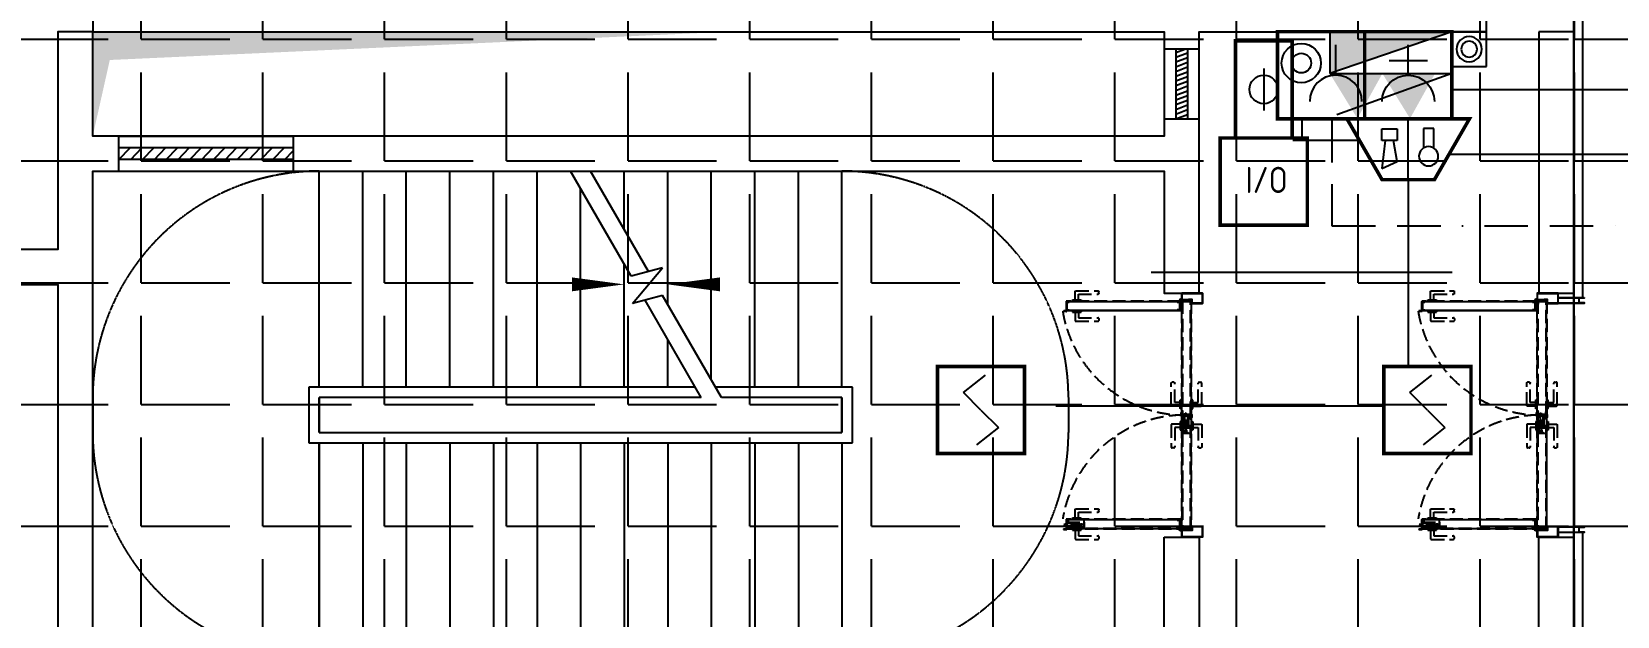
# Model space of a CAD drawing. Extents: x -284868 to 304789, y -137694 to 137894.
# Drawn here: x 208238 to 217338, y -1398 to 1957 of the extents above; entities that cross this region are included whole.
import ezdxf
from ezdxf.enums import TextEntityAlignment as Align

# ---------------------------------------------------------------- set-up
doc = ezdxf.new("R2010")
doc.units = 0
for name, pattern in [('BORDER2', [0.875, 0.25, -0.125, 0.25, -0.125, 0, -0.125]), ('DASH', [0.35, 0.25, -0.1]), ('DOTE', [2.42, 2, -0.2, 0.02, -0.2])]:
    doc.linetypes.add(name, pattern=pattern)
doc.layers.get('0').update_dxf_attribs({"linetype": 'CONTINUOUS'})
for name, color, linetype in [('0-墙', 4, 'CONTINUOUS'), ('0-消防栓(给排水)', 9, 'CONTINUOUS'), ('0-窗', 11, 'CONTINUOUS'), ('0-非设计区域', 251, 'CONTINUOUS'), ('1P-DOOR-门扇', 2, 'CONTINUOUS'), ('1P-DOOR-防火门扇', 1, 'CONTINUOUS'), ('1P-DP-门套', 2, 'CONTINUOUS'), ('E-FIRE-CIRC', 120, 'CONTINUOUS'), ('E-FIRE-EQPM', 3, 'CONTINUOUS'), ('EQUIP-消防', 3, 'CONTINUOUS'), ('P-完成面', 42, 'CONTINUOUS'), ('P-平面楼梯', 3, 'CONTINUOUS'), ('P-门扇', 6, 'CONTINUOUS'), ('TEXT_照明_回路标注', 41, 'CONTINUOUS'), ('WIRE-广播线', 220, 'DOTE'), ('WIRE-消防电源', 2, 'TG_D'), ('WIRE-电话插孔', 120, 'BORDER2'), ('塔楼平面图$0$EQUIP-消防', 3, 'CONTINUOUS'), ('塔楼平面图$0$EQUIP_消火栓', 7, 'CONTINUOUS')]:
    doc.layers.add(name, color=color, linetype=linetype)
doc.layers.get('塔楼平面图$0$EQUIP_消火栓').off()
doc.styles.add('_TEL_ATTDEF', font='GBENOR', dxfattribs={"width": 0.8, "height": 3, "bigfont": 'GBCBIG'})
doc.styles.get("Standard").update_dxf_attribs({"font": 'GBENOR', "bigfont": 'GBCBIG'})
doc.styles.add('TG_LINETYPE', font='SIMPLEX', dxfattribs={"width": 0.8, "height": 3, "bigfont": 'HZTXT'})
doc.styles.add('塔楼平面图$0$Standard', font='gbenor.shx', dxfattribs={"bigfont": 'gbcbig.shx'})
doc.linetypes.add('TG_D', pattern='A,2,-0.3,["D",TG_LINETYPE,S=0.1,R=0,X=-0.23,Y=-0.15],0', length=2.3)
pattern_1 = [(45, (-0.1692, 11.7), (-1.12253, 1.12253), []), (135, (-0.1692, 11.7), (-1.12253, -1.12253), [])]
pattern_2 = [(225, (0.1692, 38.3), (1.12253, -1.12253), []), (315, (0.1692, 38.3), (1.12253, 1.12253), [])]

# ---------------------------------------------------------------- blocks, each defined once
blk = doc.blocks.new('A$C2E9C7AB1')
blk.add_lwpolyline([(-200, 0), (0, 0), (0, -200), (-200, -200)], close=True)
for radius in [72.3, 45.5]:
    blk.add_circle((-100, -100), radius)
blk = doc.blocks.new('A$C5B4E3DF6')
for p, q in [((0, 240), (-658.7, 476.9)), ((-700, 0), (-700, 240)), ((0, 0), (-700, 240)), ((-700, 240), (0, 240)), ((0, 240), (0, 0)), ((0, 0), (-700, 0))]:
    blk.add_line(p, q)
for points in [[(-700, 240), (-541.4, 498.1), (-398.1, 240)], [(-398.1, 240), (-239.5, 498.1), (-96.1, 240)], [(-700, 0), (-700, 240), (0, 0)]]:
    blk.add_solid(points)
blk = doc.blocks.new('A$C3F6147FC')
at = {"xscale": -1}
for name, p, rotation in [('A$C5B4E3DF6', (14200, 17350), 180), ('A$C2E9C7AB1', (14400, 17350), 270)]:
    blk.add_blockref(name, p, dxfattribs=dict(at, rotation=rotation))
blk = doc.blocks.new('$WINLIB2D$00000039')
at = {"color": 0}
for points in [[(-0.5, 0.5), (-0.5, -0.5)], [(0.5, 0.5), (-0.5, 0.5)], [(0.5, -0.5), (0.5, 0.5)], [(-0.5, 0.1667), (0.5, 0.1667)], [(-0.3839, -0.1667), (-0.448, 0.1667)], [(-0.3159, -0.1667), (-0.38, 0.1667)], [(-0.2479, -0.1667), (-0.312, 0.1667)], [(-0.1799, -0.1667), (-0.244, 0.1667)], [(-0.1119, -0.1667), (-0.176, 0.1667)], [(-0.0439, -0.1667), (-0.108, 0.1667)], [(0.0241, -0.1667), (-0.04, 0.1667)], [(0.0921, -0.1667), (0.028, 0.1667)], [(0.16, -0.1667), (0.0959, 0.1667)], [(0.228, -0.1667), (0.1639, 0.1667)], [(0.296, -0.1667), (0.2319, 0.1667)], [(0.364, -0.1667), (0.2999, 0.1667)], [(0.432, -0.1667), (0.3679, 0.1667)], [(0.5, -0.1667), (0.4359, 0.1667)], [(-0.4519, -0.1667), (-0.5, 0.0836)], [(-0.5, -0.1667), (0.5, -0.1667)], [(0.5, -0.5), (-0.5, -0.5)]]:
    blk.add_lwpolyline(points, dxfattribs=at)
blk = doc.blocks.new('A$C74d47d92')
for p, q in [((-4850, -1240), (-4850, 0)), ((-4850, -1240), (-4850, 0)), ((-4600, -1240), (-4600, 0)), ((-4350, -1240), (-4350, 0)), ((-4100, -1240), (-4100, 0)), ((-3850, -1240), (-3850, 0)), ((-3600, -1240), (-3600, 0)), ((-3059.9, -602.9), (-3408, 0)), ((-2959.9, -576.1), (-3292.5, 0)), ((-3100, -333.5), (-3100, 0)), ((-2850, -766.5), (-2850, 0)), ((-2600, -1199.5), (-2600, 0)), ((-2350, -1240), (-2350, 0)), ((-2100, -1240), (-2100, 0)), ((-1850, -1240), (-1850, 0)), ((-3350, -1240), (-3350, -100.5)), ((-3100, -1240), (-3100, -533.5)), ((-2879.5, -554.5), (-3059.9, -602.9)), ((-3052.4, -760.6), (-2879.5, -554.5)), ((-2880.1, -714.4), (-3052.4, -760.6)), ((-2542, -1300), (-2880.1, -714.4)), ((-2657.5, -1300), (-2980.1, -741.2)), ((-2850, -1240), (-2850, -966.5)), ((-2692.1, -1240), (-4910, -1240)), ((-4910, -1240), (-4910, -1560)), ((-1790, -1240), (-2576.6, -1240)), ((-1790, -1560), (-1790, -1240)), ((-2657.5, -1300), (-4850, -1300)), ((-2657.5, -1300), (-4850, -1300)), ((-4850, -1300), (-4850, -1500)), ((-4850, -1500), (-4850, -1300)), ((-1850, -1300), (-2542, -1300)), ((-1850, -1300), (-2542, -1300)), ((-1850, -1500), (-1850, -1300)), ((-1850, -1300), (-1850, -1500)), ((-4850, -1500), (-1850, -1500)), ((-4850, -1500), (-1850, -1500)), ((-4910, -1560), (-1790, -1560)), ((-4850, -1560), (-4850, -2800)), ((-4850, -2800), (-4850, -1560)), ((-4600, -1560), (-4600, -2800)), ((-4350, -1560), (-4350, -2800)), ((-4100, -1560), (-4100, -2800)), ((-3850, -1560), (-3850, -2800)), ((-3600, -1560), (-3600, -2800)), ((-3350, -1560), (-3350, -2800)), ((-3100, -1560), (-3100, -2800)), ((-2850, -1560), (-2850, -2800)), ((-2600, -1560), (-2600, -2800)), ((-2350, -1560), (-2350, -2800)), ((-2100, -1560), (-2100, -2800)), ((-1850, -1560), (-1850, -2800))]:
    blk.add_line(p, q)
at = {"linetype": 'DASH'}
for points in [[(-4850, 0, 0.414214), (-6150, -1300), (-6150, -1500, 0.414214), (-4850, -2800)], [(-1850, 0, -0.414214), (-550, -1300), (-550, -1500, -0.414214), (-1850, -2800)]]:
    blk.add_lwpolyline(points, format="xyb", dxfattribs=at)
for points in [[(-1725, -2150, 0, 0, 0), (-5500, -2150, 0, 0, 0), (-5500, -650, 0, 0, 0), (-3100, -650, 0, 80, 0), (-3400, -650, 0, 0, 0)], [(-1725, -650, 0, 0, 0), (-2850, -650, 0, 80, 0), (-2550, -650, 0, 0, 0)]]:
    blk.add_lwpolyline(points, format="xyseb")
blk = doc.blocks.new('A$C612A7C51')
for p, q in [((0.2, 34.9), (2.5, 34.9)), ((0.2, 34.9), (0.2, -1.2)), ((2.5, 34.9), (2.5, -1.2)), ((0.2, -1.2), (0.6, -3.1))]:
    blk.add_line(p, q)
for centre, radius, start, end in [((1.4, -6.7), 5.62, 101.53696, 78.46304), ((1.4, -6.7), 3.75, 100.86771, 85.47503), ((3.5, -0.1), 3.43, 199.35235, 238.0625)]:
    blk.add_arc(centre, radius, start, end)
blk = doc.blocks.new('A$C46293241')
at = {"layer": '1P-DP-门套'}
h = blk.add_hatch(dxfattribs=at)
h.set_pattern_fill('ANSI37', color=8, scale=0.3, style=0)
h.set_pattern_definition([(45, (-55.7338, 55.9993), (-0.67352, 0.67352), []), (135, (-55.7338, 55.9993), (-0.67352, -0.67352), [])])
h.paths.add_polyline_path([(-44.4, 58), (-44.4, 56), (-55.7, 56), (-55.7, 58)])
h = blk.add_hatch(dxfattribs=at)
h.set_pattern_fill('ANSI37', color=8, scale=0.3, style=0)
h.set_pattern_definition([(45, (-40.75, 41.9725), (-0.67352, 0.67352), []), (135, (-40.75, 41.9725), (-0.67352, -0.67352), [])])
h.paths.add_polyline_path([(-38.7, 42), (-40.7, 42), (-40.7, 56.7), (-38.7, 56.7)])
at = {"layer": '1P-DP-门套', "color": 8}
for points in [[(-44.4, 58), (-44.4, 56), (-55.7, 56), (-55.7, 58)], [(-38.7, 42), (-40.7, 42), (-40.7, 56.7), (-38.7, 56.7)]]:
    blk.add_lwpolyline(points, close=True, dxfattribs=at)
at = {"layer": 'P-完成面'}
blk.add_lwpolyline([(-39.3, 40.1, 0.238815), (-38.7, 41.1), (-38.7, 58), (-60, 58), (-60, 120), (0, 120), (0, 100), (-1.2, 100), (-1.2, 118.8), (-58.8, 118.8), (-58.8, 59.2), (-37.5, 59.2), (-37.5, 40.5, -0.238815), (-38.1, 39.5), (-38.2, 39.4, 0.238815), (-38.7, 38.4), (-38.7, 1.2), (-1.2, 1.2), (-1.2, 20), (0, 20), (0, 0), (-39.9, 0), (-39.9, 39, -0.238815), (-39.4, 40), (-39.3, 40.1)], format="xyb", dxfattribs=at)
blk.add_lwpolyline([(-3.2, 113.6), (-1.2, 113.6), (-1.2, 5.6), (-3.2, 5.6)], close=True, dxfattribs=at)
blk = doc.blocks.new('A$C31043D8C')
at = {"layer": 'P-门扇', "color": 251, "linetype": 'DASH', "ltscale": 300}
for p, q in [((-25, 0), (-25, -6)), ((-25, 0), (25, 0)), ((25, 0), (25, -6)), ((-23, -8), (23, -8)), ((-10, -8), (-10, -55)), ((-5, -60), (122, -60)), ((10, -8), (10, -40)), ((10, -40), (122, -40)), ((127, -45), (127, -55))]:
    blk.add_line(p, q, dxfattribs=at)
for centre, radius, start, end in [((-23, -6), 2, 180, 270), ((-5, -55), 5, 180, 270), ((23, -6), 2, 270, 0), ((122, -45), 5, 0, 90), ((122, -55), 5, 270, 0)]:
    blk.add_arc(centre, radius, start, end, dxfattribs=at)
blk = doc.blocks.new('*U269')
at = {"layer": 'P-门扇', "linetype": 'DASH', "ltscale": 300}
h = blk.add_hatch(dxfattribs=at)
h.set_pattern_fill('ANSI37', color=251, scale=0.5, style=0)
h.set_pattern_definition(pattern_1)
h.paths.add_polyline_path([(2.3, 11.7), (2.3, 41.7), (-0.2, 41.7), (-0.2, 11.7)])
h = blk.add_hatch(dxfattribs=at)
h.set_pattern_fill('ANSI37', color=251, scale=0.2, style=0)
h.set_pattern_definition([(45, (657.35, 55.1438), (-0.449013, 0.449013), []), (135, (657.35, 55.1438), (-0.449013, -0.449013), [])])
h.paths.add_polyline_path([(657.4, 56), (669.3, 56), (669.3, 55.1), (657.4, 55.1)])
at = {"layer": 'P-门扇', "color": 251, "linetype": 'DASH', "ltscale": 300}
for points in [[(2.3, 11.7), (2.3, 41.7), (-0.2, 41.7), (-0.2, 11.7)], [(0.8, 54.2), (654.7, 54.2), (654.7, 51.2), (0.8, 51.2)], [(0.8, 3.8), (654.7, 3.8), (654.7, 0.8), (0.8, 0.8)], [(657.4, 56), (669.3, 56), (669.3, 55.1), (657.4, 55.1)]]:
    blk.add_lwpolyline(points, close=True, dxfattribs=at)
for points in [[(654.7, 57.6), (654.7, 0.8), (0.8, 0.8), (0.8, 10.8), (3.3, 10.8), (3.3, 24.1), (2.4, 24.1), (2.4, 11.6), (0, 11.6), (0, 0), (655.5, 0), (655.5, 56.8), (671.2, 56.8, 0.995191), (671.2, 57.6), (653.4, 57.6, 0.414214), (653.2, 57.4), (653.2, 55.2, -0.414214), (652.2, 54.2), (0.8, 54.2), (0.8, 42.5), (3.3, 42.5), (3.3, 24.2), (2.4, 24.2), (2.4, 41.8), (0, 41.8), (0, 55), (652.2, 55, 0.414214), (652.4, 55.2), (652.4, 57.4, -0.414214), (653.4, 58.4), (671.1, 58.4, -1), (671.2, 56), (657.4, 56), (657.4, 56.8)], [(6.5, 5), (19.8, 5), (19.8, 3.8), (19.8, 5), (6.5, 5, -0.414214), (6, 5.5), (6, 49.5, -0.414214), (6.5, 50), (19.8, 50), (19.8, 51.2), (6.5, 51.2, 0.414214), (4.8, 49.5), (4.8, 5.8, 0.414214), (6.8, 3.8), (19.8, 3.8)], [(651.4, 5), (638.2, 5), (638.2, 3.8), (638.2, 5), (651.4, 5, 0.414214), (652, 5.5), (652, 49.5, 0.414214), (651.4, 50), (638.2, 50), (638.2, 51.2), (651.4, 51.2, -0.414214), (653.2, 49.5), (653.2, 5.8, -0.414214), (651.1, 3.8), (638.2, 3.8)]]:
    blk.add_lwpolyline(points, format="xyb", dxfattribs=at)
at = {"layer": '1P-DOOR-门扇', "color": 8, "linetype": 'ByBlock', "rotation": 180}
blk.add_blockref('A$C31043D8C', (595.4, 55), dxfattribs=at)
at = {"layer": '1P-DOOR-门扇', "color": 8, "linetype": 'ByBlock', "xscale": -1}
blk.add_blockref('A$C31043D8C', (595.4, 0), dxfattribs=at)
blk = doc.blocks.new('*U270')
at = {"layer": 'P-门扇', "linetype": 'DASH', "ltscale": 300}
h = blk.add_hatch(dxfattribs=at)
h.set_pattern_fill('ANSI37', color=251, scale=0.5, style=0)
h.set_pattern_definition(pattern_1)
h.paths.add_polyline_path([(2.3, 11.7), (2.3, 41.7), (-0.2, 41.7), (-0.2, 11.7)])
h = blk.add_hatch(dxfattribs=at)
h.set_pattern_fill('ANSI37', color=251, scale=0.2, style=0)
h.set_pattern_definition([(45, (657.4896, 55.1438), (-0.449013, 0.449013), []), (135, (657.4896, 55.1438), (-0.449013, -0.449013), [])])
h.paths.add_polyline_path([(657.5, 56), (669.5, 56), (669.5, 55.1), (657.5, 55.1)])
at = {"layer": 'P-门扇', "color": 251, "linetype": 'DASH', "ltscale": 300}
for points in [[(2.3, 11.7), (2.3, 41.7), (-0.2, 41.7), (-0.2, 11.7)], [(0.8, 54.2), (654.8, 54.2), (654.8, 51.2), (0.8, 51.2)], [(0.8, 3.8), (654.8, 3.8), (654.8, 0.8), (0.8, 0.8)], [(657.5, 56), (669.5, 56), (669.5, 55.1), (657.5, 55.1)]]:
    blk.add_lwpolyline(points, close=True, dxfattribs=at)
for points in [[(654.8, 57.6), (654.8, 0.8), (0.8, 0.8), (0.8, 10.8), (3.3, 10.8), (3.3, 24.1), (2.4, 24.1), (2.4, 11.6), (0, 11.6), (0, 0), (655.6, 0), (655.6, 56.8), (671.3, 56.8, 0.995191), (671.3, 57.6), (653.5, 57.6, 0.414214), (653.3, 57.4), (653.3, 55.2, -0.414214), (652.3, 54.2), (0.8, 54.2), (0.8, 42.5), (3.3, 42.5), (3.3, 24.2), (2.4, 24.2), (2.4, 41.8), (0, 41.8), (0, 55), (652.3, 55, 0.414214), (652.5, 55.2), (652.5, 57.4, -0.414214), (653.5, 58.4), (671.3, 58.4, -1), (671.3, 56), (657.5, 56), (657.5, 56.8)], [(6.5, 5), (19.8, 5), (19.8, 3.8), (19.8, 5), (6.5, 5, -0.414214), (6, 5.5), (6, 49.5, -0.414214), (6.5, 50), (19.8, 50), (19.8, 51.2), (6.5, 51.2, 0.414214), (4.8, 49.5), (4.8, 5.8, 0.414214), (6.8, 3.8), (19.8, 3.8)], [(651.6, 5), (638.3, 5), (638.3, 3.8), (638.3, 5), (651.6, 5, 0.414214), (652.1, 5.5), (652.1, 49.5, 0.414214), (651.6, 50), (638.3, 50), (638.3, 51.2), (651.6, 51.2, -0.414214), (653.3, 49.5), (653.3, 5.8, -0.414214), (651.3, 3.8), (638.3, 3.8)]]:
    blk.add_lwpolyline(points, format="xyb", dxfattribs=at)
at = {"layer": '1P-DOOR-门扇', "color": 8, "linetype": 'ByBlock', "rotation": 180}
blk.add_blockref('A$C31043D8C', (595.6, 55), dxfattribs=at)
at = {"layer": '1P-DOOR-门扇', "color": 8, "linetype": 'ByBlock', "xscale": -1}
blk.add_blockref('A$C31043D8C', (595.6, 0), dxfattribs=at)
blk = doc.blocks.new('A$C0AC0499D')
at = {"layer": 'P-门扇', "color": 251, "linetype": 'DASH', "ltscale": 300}
for p, q in [((0, 6), (-12, 6)), ((-12, 4), (-12, 6)), ((-12, 4), (0, -6)), ((0, -10), (0, 10)), ((0, 10), (3, 10)), ((3, -10), (3, 10)), ((3, 8), (88, 8)), ((88, 8), (88, -8)), ((98.8, 0), (-13.9, 0)), ((-4, 0), (0, 0)), ((3, -10), (0, -10)), ((2, 0), (1.2, 0)), ((3, -8), (88, -8))]:
    blk.add_line(p, q, dxfattribs=at)
blk = doc.blocks.new('A$C6733057F')
at = {"layer": 'P-门扇', "color": 251, "linetype": 'DASH', "ltscale": 300}
blk.add_line((102.6, -21.2), (102.6, 21.2), dxfattribs=at)
for points in [[(3.5, 13.9), (102.6, 13.9), (102.6, -14.1), (3.5, -14.1)], [(3.5, 12.4), (101.1, 12.4), (101.1, -12.6), (3.5, -12.6)]]:
    blk.add_lwpolyline(points, dxfattribs=at)
at = {"layer": '1P-DOOR-门扇', "color": 8}
blk.add_blockref('A$C31043D8C', (60, -25), dxfattribs=at)
at = {"layer": 'P-门扇', "color": 251, "linetype": 'DASH', "ltscale": 300, "extrusion": (0, 0, -1), "zscale": -1, "rotation": 180}
blk.add_blockref('A$C0AC0499D', (0, 0), dxfattribs=at)
blk = doc.blocks.new('*U267')
at = {"layer": 'P-门扇', "linetype": 'DASH', "ltscale": 300}
h = blk.add_hatch(dxfattribs=at)
h.set_pattern_fill('ANSI37', color=251, scale=0.5, angle=180, style=0)
h.set_pattern_definition(pattern_2)
h.paths.add_polyline_path([(-2.3, 38.3), (-2.3, 8.3), (0.2, 8.3), (0.2, 38.3)])
h = blk.add_hatch(dxfattribs=at)
h.set_pattern_fill('ANSI37', color=251, scale=0.2, angle=180, style=0)
h.set_pattern_definition([(225, (-657.4896, -5.1438), (0.449013, -0.449013), []), (315, (-657.4896, -5.1438), (0.449013, 0.449013), [])])
h.paths.add_polyline_path([(-657.5, -6), (-669.5, -6), (-669.5, -5.1), (-657.5, -5.1)])
at = {"layer": 'P-门扇', "color": 251, "linetype": 'DASH', "ltscale": 300}
for points in [[(-654.8, -7.6), (-654.8, 49.2), (-0.8, 49.2), (-0.8, 39.2), (-3.3, 39.2), (-3.3, 25.9), (-2.4, 25.9), (-2.4, 38.4), (0, 38.4), (0, 50), (-655.6, 50), (-655.6, -6.8), (-671.3, -6.8, 0.995191), (-671.3, -7.6), (-653.5, -7.6, 0.414214), (-653.3, -7.4), (-653.3, -5.2, -0.414214), (-652.3, -4.2), (-0.8, -4.2), (-0.8, 7.5), (-3.3, 7.5), (-3.3, 25.8), (-2.4, 25.8), (-2.4, 8.2), (0, 8.2), (0, -5), (-652.3, -5, 0.414214), (-652.5, -5.2), (-652.5, -7.4, -0.414214), (-653.5, -8.4), (-671.3, -8.4, -1), (-671.3, -6), (-657.5, -6), (-657.5, -6.8)], [(-651.6, 45), (-638.3, 45), (-638.3, 46.2), (-638.3, 45), (-651.6, 45, 0.414214), (-652.1, 44.5), (-652.1, 0.5, 0.414214), (-651.6, 0), (-638.3, 0), (-638.3, -1.2), (-651.6, -1.2, -0.414214), (-653.3, 0.5), (-653.3, 44.2, -0.414214), (-651.3, 46.2), (-638.3, 46.2)], [(-6.5, 45), (-19.8, 45), (-19.8, 46.2), (-19.8, 45), (-6.5, 45, -0.414214), (-6, 44.5), (-6, 0.5, -0.414214), (-6.5, 0), (-19.8, 0), (-19.8, -1.2), (-6.5, -1.2, 0.414214), (-4.8, 0.5), (-4.8, 44.2, 0.414214), (-6.8, 46.2), (-19.8, 46.2)]]:
    blk.add_lwpolyline(points, format="xyb", dxfattribs=at)
for points in [[(-0.8, 46.2), (-654.8, 46.2), (-654.8, 49.2), (-0.8, 49.2)], [(-2.3, 38.3), (-2.3, 8.3), (0.2, 8.3), (0.2, 38.3)], [(-657.5, -6), (-669.5, -6), (-669.5, -5.1), (-657.5, -5.1)], [(-0.8, -4.2), (-654.8, -4.2), (-654.8, -1.2), (-0.8, -1.2)]]:
    blk.add_lwpolyline(points, close=True, dxfattribs=at)
at = {"layer": 'P-门扇', "color": 251, "linetype": 'DASH', "ltscale": 300, "extrusion": (0, 0, -1), "zscale": -1, "rotation": 180}
blk.add_blockref('A$C31043D8C', (595.6, 50), dxfattribs=at)
at = {"layer": 'P-门扇', "color": 251, "linetype": 'DASH', "ltscale": 300}
blk.add_blockref('A$C6733057F', (-655.6, 20), dxfattribs=at)
blk = doc.blocks.new('*U268')
at = {"layer": 'P-门扇', "linetype": 'DASH', "ltscale": 300}
h = blk.add_hatch(dxfattribs=at)
h.set_pattern_fill('ANSI37', color=251, scale=0.5, angle=180, style=0)
h.set_pattern_definition(pattern_2)
h.paths.add_polyline_path([(-2.3, 38.3), (-2.3, 8.3), (0.2, 8.3), (0.2, 38.3)])
h = blk.add_hatch(dxfattribs=at)
h.set_pattern_fill('ANSI37', color=251, scale=0.2, angle=180, style=0)
h.set_pattern_definition([(225, (-657.35, -5.1438), (0.449013, -0.449013), []), (315, (-657.35, -5.1438), (0.449013, 0.449013), [])])
h.paths.add_polyline_path([(-657.4, -6), (-669.3, -6), (-669.3, -5.1), (-657.4, -5.1)])
at = {"layer": 'P-门扇', "color": 251, "linetype": 'DASH', "ltscale": 300}
for points in [[(-654.7, -7.6), (-654.7, 49.2), (-0.8, 49.2), (-0.8, 39.2), (-3.3, 39.2), (-3.3, 25.9), (-2.4, 25.9), (-2.4, 38.4), (0, 38.4), (0, 50), (-655.5, 50), (-655.5, -6.8), (-671.2, -6.8, 0.995191), (-671.2, -7.6), (-653.4, -7.6, 0.414214), (-653.2, -7.4), (-653.2, -5.2, -0.414214), (-652.2, -4.2), (-0.8, -4.2), (-0.8, 7.5), (-3.3, 7.5), (-3.3, 25.8), (-2.4, 25.8), (-2.4, 8.2), (0, 8.2), (0, -5), (-652.2, -5, 0.414214), (-652.4, -5.2), (-652.4, -7.4, -0.414214), (-653.4, -8.4), (-671.1, -8.4, -1), (-671.2, -6), (-657.4, -6), (-657.4, -6.8)], [(-651.5, 45), (-638.2, 45), (-638.2, 46.2), (-638.2, 45), (-651.5, 45, 0.414214), (-652, 44.5), (-652, 0.5, 0.414214), (-651.5, 0), (-638.2, 0), (-638.2, -1.2), (-651.5, -1.2, -0.414214), (-653.2, 0.5), (-653.2, 44.2, -0.414214), (-651.2, 46.2), (-638.2, 46.2)], [(-6.5, 45), (-19.8, 45), (-19.8, 46.2), (-19.8, 45), (-6.5, 45, -0.414214), (-6, 44.5), (-6, 0.5, -0.414214), (-6.5, 0), (-19.8, 0), (-19.8, -1.2), (-6.5, -1.2, 0.414214), (-4.8, 0.5), (-4.8, 44.2, 0.414214), (-6.8, 46.2), (-19.8, 46.2)]]:
    blk.add_lwpolyline(points, format="xyb", dxfattribs=at)
for points in [[(-0.8, 46.2), (-654.7, 46.2), (-654.7, 49.2), (-0.8, 49.2)], [(-2.3, 38.3), (-2.3, 8.3), (0.2, 8.3), (0.2, 38.3)], [(-657.4, -6), (-669.3, -6), (-669.3, -5.1), (-657.4, -5.1)], [(-0.8, -4.2), (-654.7, -4.2), (-654.7, -1.2), (-0.8, -1.2)]]:
    blk.add_lwpolyline(points, close=True, dxfattribs=at)
at = {"layer": 'P-门扇', "color": 251, "linetype": 'DASH', "ltscale": 300, "extrusion": (0, 0, -1), "zscale": -1, "rotation": 180}
blk.add_blockref('A$C31043D8C', (595.5, 50), dxfattribs=at)
at = {"layer": 'P-门扇', "color": 251, "linetype": 'DASH', "ltscale": 300}
blk.add_blockref('A$C6733057F', (-655.5, 20), dxfattribs=at)
blk = doc.blocks.new('$equip$00002649')
for p, q in [((-0.5, 0.5), (-0.5, -0.5)), ((0.5, 0.5), (-0.5, 0.5)), ((-0.2, 0.2), (0.05, 0.4)), ((0.5, -0.5), (0.5, 0.5)), ((0, 0), (-0.2, 0.2)), ((0, 0), (0.2, -0.2)), ((0.2, -0.2), (-0.05, -0.4)), ((-0.5, -0.5), (0.5, -0.5))]:
    blk.add_line(p, q)
at = {"const_width": 0.04}
blk.add_lwpolyline([(-0.5, 0.5), (0.5, 0.5), (0.5, -0.5), (-0.5, -0.5), (-0.5, 0.5), (0.5, 0.5)], dxfattribs=at)
for p in [(0, 0.5), (-0.5, 0), (0.5, 0), (0, -0.5)]:
    blk.add_point(p)
at = {"color": 7, "flags": 1}
for tag, height, p in [('A', 0.00002, (0, 0)), ('B', 0.4, (0.762, -0.208))]:
    blk.add_attdef(tag, text='', height=height, dxfattribs=at).set_placement(p, align=Align.MIDDLE_CENTER)
blk = doc.blocks.new('$equip$00002655')
for p, q in [((-0.5, 1), (-0.5, 0)), ((0.5, 1), (-0.5, 1)), ((0.5, 0), (0.5, 1)), ((-0.169, 0.5), (-0.169, 0.15)), ((-0.5, 0), (0.5, 0))]:
    blk.add_line(p, q)
at = {"const_width": 0.04}
blk.add_lwpolyline([(-0.5, 1), (0.5, 1), (0.5, 0), (-0.5, 0), (-0.5, 1), (0.5, 1)], dxfattribs=at)
for radius in [0.226, 0.113]:
    blk.add_circle((0.227, 0.36), radius)
blk.add_arc((-0.169, 0.8), 0.3, 180, 0)
for p in [(0, 1), (-0.5, 0.5), (0.5, 0.5), (0, 0)]:
    blk.add_point(p)
at = {"color": 7, "flags": 1}
for tag, height, p in [('B', 0.4, (0.762, 0.292)), ('A', 0.00002, (0, 0))]:
    blk.add_attdef(tag, text='', height=height, dxfattribs=at).set_placement(p, align=Align.MIDDLE_CENTER)
blk = doc.blocks.new('塔楼平面图$0$$equip$00002656')
for p, q in [((-0.5, 1), (-0.5, 0)), ((0.5, 1), (-0.5, 1)), ((0.5, 0), (0.5, 1)), ((0, 0.5), (0, 0.15)), ((-0.219, 0.331), (0.222, 0.331)), ((-0.5, 0), (0.5, 0))]:
    blk.add_line(p, q)
at = {"const_width": 0.04}
blk.add_lwpolyline([(-0.5, 1), (0.5, 1), (0.5, 0), (-0.5, 0), (-0.5, 1), (0.5, 1)], dxfattribs=at)
blk.add_arc((0, 0.8), 0.3, 180, 0)
for p in [(0, 1), (-0.5, 0.5), (0.5, 0.5), (0, 0)]:
    blk.add_point(p)
at = {"color": 7, "style": '塔楼平面图$0$Standard', "flags": 1}
for tag, height, p in [('B', 0.4, (0.762, 0.292)), ('A', 0.00002, (0, 0))]:
    blk.add_attdef(tag, text='', height=height, dxfattribs=at).set_placement(p, align=Align.MIDDLE_CENTER)
blk = doc.blocks.new('塔楼平面图$0$$equip$00002679')
for p, q in [((-0.3, 0.699), (-0.703, 0)), ((-0.264, 0.249), (-0.304, 0.569)), ((-0.304, 0.569), (-0.128, 0.489)), ((0.3, 0.699), (-0.3, 0.699)), ((0.3, 0.699), (-0.3, 0.699)), ((0, 0.699), (0, 0)), ((0.703, 0), (0.3, 0.699)), ((-0.128, 0.489), (-0.168, 0.249)), ((-0.304, 0.249), (-0.304, 0.113)), ((-0.128, 0.249), (-0.304, 0.249)), ((-0.128, 0.113), (-0.128, 0.249)), ((0.174, 0.11), (0.174, 0.338)), ((0.294, 0.338), (0.294, 0.11)), ((-0.703, 0), (0.703, 0)), ((-0.304, 0.113), (-0.128, 0.113)), ((0.294, 0.11), (0.174, 0.11))]:
    blk.add_line(p, q)
at = {"const_width": 0.04}
for points in [[(-0.299, 0.699), (0.301, 0.699), (0.703, 0), (-0.702, 0), (-0.299, 0.699), (0.301, 0.699)], [(-0.3, 0.699), (0.3, 0.699), (0.703, 0), (-0.703, 0), (-0.3, 0.699), (0.3, 0.699)]]:
    blk.add_lwpolyline(points, dxfattribs=at)
blk.add_circle((0.234, 0.43), 0.111)
for p in [(0, 0.699), (-0.501, 0.349), (0.502, 0.349), (0, 0)]:
    blk.add_point(p)
at = {"color": 7, "style": '塔楼平面图$0$Standard', "flags": 1}
for tag, height, p in [('B', 0.4, (0.961, 0.299)), ('A', 0.00002, (0, 0))]:
    blk.add_attdef(tag, text='', height=height, dxfattribs=at).set_placement(p, align=Align.MIDDLE_CENTER)
blk = doc.blocks.new('塔楼平面图$0$A$C5B4E3DF6')
at = {"layer": '塔楼平面图$0$EQUIP-消防', "xscale": 500, "yscale": 500, "zscale": 500}
for name, p in [('塔楼平面图$0$$equip$00002679', (-350, 500)), ('塔楼平面图$0$$equip$00002656', (-350, 0))]:
    blk.add_blockref(name, p, dxfattribs=at)
blk = doc.blocks.new('$equip$00002772')
for p, q in [((0.5, 0.5), (-0.5, 0.5)), ((-0.5, 0.5), (-0.5, -0.5)), ((0.5, -0.5), (0.5, 0.5)), ((-0.5, -0.5), (0.5, -0.5))]:
    blk.add_line(p, q)
at = {"const_width": 0.04}
blk.add_lwpolyline([(-0.5, 0.5), (0.5, 0.5), (0.5, -0.5), (-0.5, -0.5), (-0.5, 0.5), (0.5, 0.5)], dxfattribs=at)
for p in [(0, 0.5), (-0.5, 0), (0.5, 0), (0, -0.5)]:
    blk.add_point(p)
at = {"color": 7}
blk.add_attdef('$TEXT$', text='', height=0.3, dxfattribs=at).set_placement((0.033, 0.02), align=Align.MIDDLE_CENTER)
at = {"color": 7, "flags": 1}
for tag, height, p in [('A', 0.00002, (0, 0)), ('B', 0.4, (0.755, -0.254))]:
    blk.add_attdef(tag, text='', height=height, dxfattribs=at).set_placement(p, align=Align.MIDDLE_CENTER)
blk = doc.blocks.new('$equip$00002802')
for p, q in [((-0.328, -0.558), (-0.328, 0.558)), ((0.322, 0.558), (0.322, -0.558)), ((0, 0), (0, 0.242)), ((0, -0.242), (0, 0))]:
    blk.add_line(p, q)
at = {"lineweight": 20}
for p, q in [((0.322, 0.558), (-0.328, 0.558)), ((-0.328, -0.558), (0.322, -0.558))]:
    blk.add_line(p, q, dxfattribs=at)
at = {"const_width": 0.04}
for points in [[(-0.328, 0.558), (0.322, 0.558), (0.322, -0.558), (-0.328, -0.558), (-0.328, 0.558), (0.322, 0.558)], [(-0.328, -0.558), (-0.328, 0.558)]]:
    blk.add_lwpolyline(points, dxfattribs=at)
blk.add_circle((-0.003, 0), 0.164)
for p in [(-0.003, 0.558), (-0.328, 0), (0.322, 0), (-0.003, -0.558)]:
    blk.add_point(p)
at = {"color": 7, "flags": 1}
for tag, height, p in [('A', 0.00002, (0, 0)), ('B', 0.4, (0.577, -0.313))]:
    blk.add_attdef(tag, text='', height=height, dxfattribs=at).set_placement(p, align=Align.MIDDLE_CENTER)
blk = doc.blocks.new('A$C1F876902')
at = {"layer": 'E-FIRE-CIRC'}
for p, q in [((580.6, 13315.9), (-700, 13315.9)), ((-1557.7, 13039.6), (-1557.7, 13150)), ((-949.7, 12800.7), (-949.7, 11728.9)), ((-1090, 11501.6), (-2972.2, 11501.6))]:
    blk.add_line(p, q, dxfattribs=at)
at = {"layer": 'WIRE-消防电源', "ltscale": 1000}
for p, q in [((-1229.3, 13025.3), (-1611.2, 13025.3)), ((-715.3, 12947.2), (1556.8, 12947.2))]:
    blk.add_line(p, q, dxfattribs=at)
at = {"layer": 'WIRE-电话插孔', "ltscale": 1000}
for p, q in [((-1387.7, 13150), (-1387.7, 12535.3)), ((-1387.7, 12535.3), (360, 12535.3))]:
    blk.add_line(p, q, dxfattribs=at)
at = {"layer": 'E-FIRE-EQPM', "xscale": 500, "yscale": 500, "zscale": 500}
for name, p in [('$equip$00002802', (-1777.2, 13318.7)), ('$equip$00002649', (-3401.9, 11478.9)), ('$equip$00002649', (-840, 11478.9))]:
    blk.add_blockref(name, p, dxfattribs=at)
at = {"layer": 'E-FIRE-EQPM'}
ref = blk.add_blockref('$equip$00002772', (-1778.8, 12789.6), dxfattribs=dict(at, xscale=500, yscale=500, zscale=500))
ref.add_attrib('$TEXT$', 'I/O', dxfattribs={"layer": '0', "color": 7, "height": 150, "style": '_TEL_ATTDEF'}).set_placement((-1762.4, 12799.5), align=Align.MIDDLE_CENTER)
at = {"layer": 'EQUIP-消防', "ltscale": 15, "xscale": 499.9999999999999, "yscale": 499.9999999999999, "zscale": 499.9999999999999, "rotation": 180}
blk.add_blockref('$equip$00002655', (-1450, 13650), dxfattribs=at)
at = {"layer": '塔楼平面图$0$EQUIP_消火栓', "xscale": -1, "rotation": 180}
blk.add_blockref('塔楼平面图$0$A$C5B4E3DF6', (-600, 13650), dxfattribs=at)

msp = doc.modelspace()

# ---------------------------------------------------------------- hatches: boundary and pattern name
at = {"layer": '0-非设计区域', "ltscale": 3}
h = msp.add_hatch(dxfattribs=at)
h.set_pattern_fill('ANGLE', color=256, scale=100)
h.set_pattern_definition([(0, (-222963.06, 452446.1), (0, 698.5), [508, -190.5]), (90, (-222963.06, 452446.1), (-698.5, 4e-14), [508, -190.5])])
h.paths.add_polyline_path([(203337.8, 19007.8), (203337.8, 16857.3), (205537.8, 16857.3), (205537.8, 6107.3), (217087.8, 6107.3), (217087.8, -11492.7), (218887.8, -11492.7), (218887.8, -1140.1), (228338.2, -1140.1), (228338.3, 19007.8)])
h = msp.add_hatch(dxfattribs=at)
h.set_pattern_fill('ANGLE', color=256, scale=100)
h.set_pattern_definition([(0, (-136891.6, 452446.1), (0, 698.5), [508, -190.5]), (90, (-136891.6, 452446.1), (-698.5, 4e-14), [508, -190.5])])
h.paths.add_polyline_path([(202187.8, -11692.7), (217087.8, -11692.7), (217087.8, 6107.3), (202187.8, 6107.3)])

# ---------------------------------------------------------------- linework, layer by layer
at = {"layer": '0-墙'}
for points in [[(214487.8, 2157.3), (214487.8, 4857.3), (214287.8, 4857.3), (214287.8, 2157.3), (208587.8, 2157.3), (208587.8, 1957.3), (214737.8, 1957.3), (214737.8, 1357.3), (208587.8, 1357.3), (208587.8, 1957.3), (208387.8, 1957.3), (208387.8, 707.3), (206387.8, 707.3), (206387.8, 907.3), (206187.8, 907.3), (206187.8, 707.3), (204737.8, 707.3), (204737.8, 507.3), (208387.8, 507.3), (208387.8, -1642.7)], [(208587.8, -1642.7), (208587.8, 1157.3), (214737.8, 1157.3), (214737.8, 457.3), (214937.8, 457.3), (214937.8, 1957.3), (216587.8, 1957.3), (216587.8, 2157.3), (214487.8, 2157.3)]]:
    msp.add_lwpolyline(points, dxfattribs=at)
for points in [[(216887.8, 1957.3), (216887.8, 457.3), (217087.8, 457.3), (217087.8, 1957.3)], [(214737.8, -942.7), (214937.8, -942.7), (214937.8, -1642.7), (214737.8, -1642.7)], [(216887.8, -942.7), (217087.8, -942.7), (217087.8, -1642.7), (216887.8, -1642.7)]]:
    msp.add_lwpolyline(points, close=True, dxfattribs=at)
at = {"layer": '0-墙', "color": 251}
msp.add_solid([(208587.8, 1357.3), (208587.8, 1957.3), (208685.9, 1795), (212237.8, 1957.3)], dxfattribs=at)
at = {"layer": '0-非设计区域', "ltscale": 3}
for points in [[(203337.8, 19007.8), (203337.8, 16857.3), (205537.8, 16857.3), (205537.8, 6107.3), (217087.8, 6107.3), (217087.8, -11492.7), (218887.8, -11492.7), (218887.8, -1140.1), (228338.2, -1140.1), (228338.3, 19007.8)], [(202187.8, -11692.7), (217087.8, -11692.7), (217087.8, 6107.3), (202187.8, 6107.3)]]:
    msp.add_lwpolyline(points, close=True, dxfattribs=at)
at = {"layer": 'P-完成面'}
for points in [[(217137.8, 5167.3), (217137.8, 432.3)], [(217137.8, -917.7), (217137.8, -5072.7)]]:
    msp.add_lwpolyline(points, dxfattribs=at)
for points in [[(214957.8, 397.3), (214957.8, 402.3), (214957.8, 402.3), (214957.8, 397.3)], [(217147.8, 432.3), (217147.8, 427.3), (217117.8, 427.3), (217117.8, 402.3), (217147.8, 402.3), (217147.8, 397.3), (216997.8, 397.3), (216997.8, 432.3)], [(216997.8, 397.3), (216997.8, 402.3), (216997.8, 402.3), (216997.8, 397.3)], [(217146.3, 430.8), (217146.3, 428.8), (217116.3, 428.8), (217116.3, 400.8), (217146.3, 400.8), (217146.3, 398.8), (216999.3, 398.8), (216999.3, 430.8)], [(217147.8, -882.7), (217147.8, -887.7), (217117.8, -887.7), (217117.8, -912.7), (217147.8, -912.7), (217147.8, -917.7), (216997.8, -917.7), (216997.8, -882.7)], [(217146.3, -884.2), (217146.3, -886.2), (217116.3, -886.2), (217116.3, -914.2), (217146.3, -914.2), (217146.3, -916.2), (216999.3, -916.2), (216999.3, -884.2)]]:
    msp.add_lwpolyline(points, close=True, dxfattribs=at)
at = {"layer": 'P-门扇', "color": 251, "linetype": 'DASH', "ltscale": 300}
for centre, start, end in [((214855.8, 467.4), 189.27015, 268.5473), ((216895.8, 467.4), 189.27015, 268.5473), ((214855.8, -952.8), 91.4527, 170.72985), ((216895.8, -952.8), 91.4527, 170.72985)]:
    msp.add_arc(centre, 710.3, start, end, dxfattribs=at)
at = {"layer": 'WIRE-广播线', "ltscale": 1000}
msp.add_line((216390.5, 575.7), (214662.8, 575.7), dxfattribs=at)

# ---------------------------------------------------------------- block references
at = {"layer": '0-消防栓(给排水)', "color": 0}
msp.add_blockref('A$C3F6147FC', (202187.8, -15392.7), dxfattribs=at)
at = {"layer": '0-窗', "xscale": 400, "yscale": 200, "zscale": 400, "rotation": 270.0000000000167}
msp.add_blockref('$WINLIB2D$00000039', (214838.3, 1657.3), dxfattribs=at)
at = {"layer": '0-窗', "xscale": -1000, "yscale": 200, "zscale": -1000}
msp.add_blockref('$WINLIB2D$00000039', (209237.8, 1257.3), dxfattribs=at)
at = {"layer": '1P-DOOR-防火门扇', "rotation": 180}
msp.add_blockref('*U269', (214831, 410.6), dxfattribs=at)
at = {"layer": '1P-DOOR-防火门扇'}
msp.add_blockref('*U268', (214831, -891), dxfattribs=at)
at = {"layer": 'P-完成面', "extrusion": (0, 0, -1), "zscale": -1, "rotation": 90}
msp.add_blockref('A$C46293241', (-214837.8, 457.3), dxfattribs=at)
at = {"layer": 'P-完成面', "xscale": -1, "rotation": 270}
msp.add_blockref('A$C46293241', (216877.8, 457.3), dxfattribs=at)
at = {"layer": 'P-完成面', "rotation": 270}
msp.add_blockref('A$C46293241', (214837.8, -942.7), dxfattribs=at)
at = {"layer": 'P-完成面', "extrusion": (0, 0, -1), "xscale": -1, "zscale": -1, "rotation": 90}
msp.add_blockref('A$C46293241', (-216877.8, -942.7), dxfattribs=at)
at = {"layer": 'P-平面楼梯', "ltscale": 3}
msp.add_blockref('A$C74d47d92', (214737.8, 1157.3), dxfattribs=at)
at = {"layer": 'P-门扇', "color": 251, "linetype": 'DASH', "ltscale": 300}
for name, p, rotation in [('*U269', (216871, 410.6), 180), ('*U270', (214837.8, 414.4), 270), ('A$C612A7C51', (214837.8, 417.6), 270), ('*U270', (216877.8, 414.4), 270), ('A$C612A7C51', (216877.8, 417.6), 270), ('*U267', (214842.8, -899.8), 270), ('*U267', (216882.8, -899.8), 270)]:
    msp.add_blockref(name, p, dxfattribs=dict(at, rotation=rotation))
msp.add_blockref('*U268', (216871, -891), dxfattribs=at)
at = {"layer": 'P-门扇', "color": 251, "linetype": 'DASH', "ltscale": 300, "extrusion": (0, 0, -1), "zscale": -1, "rotation": 90}
msp.add_blockref('A$C612A7C51', (-214837.8, -903), dxfattribs=at)
at = {"layer": 'P-门扇', "color": 251, "linetype": 'DASH', "ltscale": 300, "xscale": -1, "rotation": 270}
msp.add_blockref('A$C612A7C51', (216877.8, -903), dxfattribs=at)
at = {"layer": 'TEXT_照明_回路标注'}
msp.add_blockref('A$C1F876902', (217087.8, -11692.7), dxfattribs=at)

doc.saveas('drawing.dxf')
